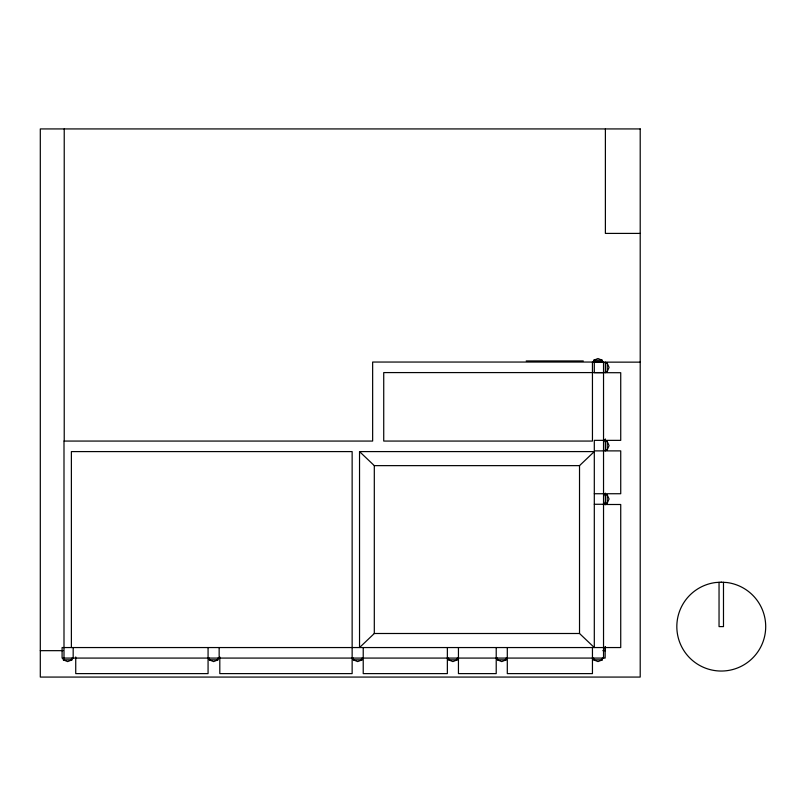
<?xml version="1.0" encoding="UTF-8"?>
<svg xmlns="http://www.w3.org/2000/svg" width="806" height="806" viewBox="0 0 806 806"><rect width="100%" height="100%" fill="white"/><g stroke="black" fill="none" stroke-linecap="round" stroke-linejoin="round"><path stroke-width="1.21" d="M605.387 371.536L607.23 371.536L609.074 367.405L607.23 363.284L605.387 363.284M605.387 449.738L607.23 449.738L609.074 445.617L607.23 441.487L605.387 441.487M605.387 503.115L607.23 503.115L609.074 498.995L607.23 494.864L605.387 494.864M374.306 633.496L359.536 647.55L359.536 451.592L594.304 451.592L594.304 647.55L579.524 633.496L374.306 633.496L374.306 465.636L359.536 451.592M374.306 465.636L579.524 465.636L594.304 451.592M593.649 362.045L593.649 360.292L597.981 358.529L602.324 360.292L602.324 362.045M71.986 658.079L71.986 659.842L67.644 661.595L63.301 659.842L63.301 658.079M217.963 658.079L217.963 659.842L213.62 661.595L209.278 659.842L209.278 658.079M362.035 658.079L362.035 659.842L357.693 661.595L353.35 659.842L353.35 658.079M457.244 658.079L457.244 659.842L452.901 661.595L448.569 659.842L448.569 658.079M506.108 658.079L506.108 659.842L501.765 661.595L497.423 659.842L497.423 658.079M602.344 658.079L602.344 659.842L598.002 661.595L593.659 659.842L593.659 658.079M640.206 233.408L605.387 233.408L605.387 128.93M593.649 360.292L602.324 360.292M526.207 360.947L583.272 360.947M640.206 362.146L594.304 362.146L594.304 372.684L620.731 372.715L620.731 440.358L594.304 440.358L594.304 450.886L620.731 450.886L620.731 493.735L594.304 493.735M603.533 372.584L383.727 372.584L383.727 441.063L592.45 441.063L592.45 362.045M594.304 504.274L605.387 504.274M602.878 504.496L620.731 504.496L620.731 647.55L62.092 647.55L62.092 658.079L605.155 658.079L605.155 646.765M40.3 650.664L62.969 650.664M602.868 650.664L605.387 650.664L605.387 646.886M63.301 659.842L71.986 659.842M209.278 659.842L217.963 659.842M353.35 659.842L362.035 659.842M448.569 659.842L457.244 659.842M497.423 659.842L506.108 659.842M593.659 659.842L602.344 659.842M723.486 582.315L723.486 626.605L719.043 626.605L719.043 582.315M607.23 363.284L607.23 371.536M607.23 441.487L607.23 449.738M607.23 494.864L607.23 503.115M605.387 362.146L605.387 372.684M605.387 439.109L605.387 450.886M605.387 493.262L605.387 504.596M605.155 439.26L605.155 441.769M605.155 493.332L605.155 495.851M605.155 502.138L605.155 504.657M603.533 658.079L603.533 362.045L372.644 362.045L372.644 441.063L63.996 441.063L63.996 658.079M592.45 647.55L592.45 673.615L507.296 673.615L507.296 647.55M579.524 465.636L579.524 633.496M496.214 647.55L496.214 673.615L458.443 673.615L458.443 647.55M447.36 647.55L447.36 673.615L363.224 673.615L363.224 647.55M219.806 656.95L219.806 673.615L352.141 673.615L352.141 451.592L71.381 451.592L71.381 647.55M219.151 647.55L219.151 658.079M208.069 647.55L208.069 673.615L75.734 673.615L75.734 656.95M73.175 647.55L73.175 658.079M64.228 128.93L64.228 441.063M721.269 582.164L715.466 582.547A44.431 44.431 0 0 0 683.79 650.482A44.431 44.431 0 0 0 758.738 650.482A44.431 44.431 0 0 0 727.062 582.547L721.269 582.164M640.206 128.93L40.3 128.93L40.3 677.07L640.206 677.07L640.206 128.93"/></g></svg>
